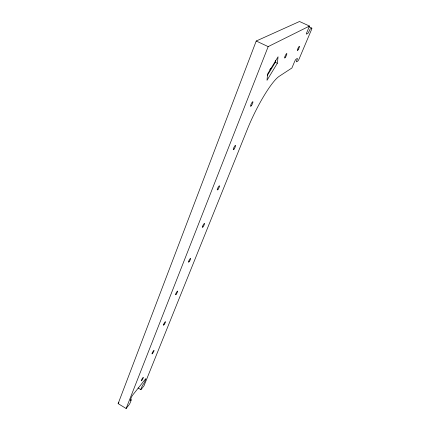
<?xml version="1.0" encoding="UTF-8"?>
<svg xmlns="http://www.w3.org/2000/svg" width="430" height="430" viewBox="0 0 430 430"><rect width="100%" height="100%" fill="white"/><g stroke="black" fill="none" stroke-linecap="round" stroke-linejoin="round"><path stroke-width="0.64" d="M267.396 75.352L275.324 62.334L275.528 60.383M277.334 63.285L278.06 56.803L267.551 74.057L267.008 80.286L277.334 63.285L275.324 62.334M118.137 403.63L256.226 41.011L299.522 21.5L309.498 26.063L306.891 32.282A2.376 0.398 -65.1 0 0 306.563 34.12L307.697 33.518A2.365 0.398 -65.1 0 0 309.154 31.1A2.354 0.392 -65.1 0 1 310.605 28.681L311.712 28.117A2.338 0.387 -65.1 0 1 311.368 29.944L299.215 58.7A2.252 0.371 -64.6 0 1 297.796 61.071L296.646 61.807A2.268 0.376 -64.6 0 1 296.92 60.152A2.279 0.382 -64.6 0 0 297.194 58.485L296.023 59.222A2.29 0.387 -64.6 0 0 294.571 61.641L291.906 67.994L279.226 76.293A45.8 8.267 -63.8 0 0 247.481 128.962L144.002 385.807L141.325 389.204A1.919 0.274 -59.6 0 1 140.959 389.059L141.964 386.554A1.919 0.279 -59.6 0 1 143.335 384.2A1.924 0.279 -59.7 0 0 144.7 381.851L145.722 379.325A1.93 0.279 -59.7 0 0 145.367 379.136L132.843 394.869A2.01 0.301 -59.4 0 0 131.408 397.325L130.392 399.9A2.01 0.296 -59.4 0 0 130.817 400.013A2.005 0.296 -59.3 0 1 131.236 400.12L130.236 402.663A2 0.296 -59.3 0 1 128.812 405.098L126.13 408.5L118.137 403.63L118.916 402.673M126.13 408.5L268.169 46.623L309.498 26.063M308.778 26.719L311.82 28.117M256.226 41.011L268.169 46.623M138.1 387.962L140.863 389.618M270.658 68.402A2.585 0.511 -64.8 0 1 270.346 68.945M270.045 69.402A2.585 0.511 -64.8 0 1 269.777 69.741M141.782 380.405A1.983 0.296 -59.6 0 0 143.34 377.481A1.983 0.296 -59.6 0 0 141.792 379.405A1.983 0.296 -59.6 0 0 141.782 380.405M189.141 261.693A2.188 0.398 -61.2 0 0 190.662 258.451A2.188 0.398 -61.2 0 0 188.883 260.757A2.188 0.398 -61.2 0 0 189.141 261.693M251.362 105.699A2.58 0.521 -64.2 0 0 252.926 101.781A2.58 0.521 -64.2 0 0 250.916 104.581A2.58 0.521 -64.2 0 0 251.362 105.699M285.547 57.104A2.494 0.457 -64.9 0 0 286.783 53.535A2.494 0.457 -64.9 0 0 284.837 56.744A2.494 0.457 -64.9 0 0 285.547 57.104M202.987 226.895A2.263 0.425 -61.8 0 0 204.589 223.476A2.263 0.425 -61.8 0 0 202.804 225.723A2.263 0.425 -61.8 0 0 202.987 226.895M152.72 353.218A2.026 0.317 -59.9 0 0 154.048 350.407A2.026 0.317 -59.9 0 0 152.301 352.831A2.026 0.317 -59.9 0 0 152.72 353.218M176.198 294.206A2.128 0.371 -60.7 0 0 177.654 291.121A2.128 0.371 -60.7 0 0 175.886 293.475A2.128 0.371 -60.7 0 0 176.198 294.206M234.119 149.017A2.451 0.489 -63.3 0 0 235.565 145.383A2.451 0.489 -63.3 0 0 233.581 148.216A2.451 0.489 -63.3 0 0 234.119 149.017M298.183 49.708A2.365 0.403 -64.9 0 0 299.404 46.316A2.365 0.403 -64.9 0 0 297.587 49.326A2.365 0.403 -64.9 0 0 298.183 49.708M218.134 189.173A2.349 0.457 -62.5 0 0 219.477 185.803A2.349 0.457 -62.5 0 0 217.516 188.646A2.349 0.457 -62.5 0 0 218.134 189.173M164.083 324.65A2.069 0.344 -60.3 0 0 165.475 321.71A2.069 0.344 -60.3 0 0 163.717 324.102A2.069 0.344 -60.3 0 0 164.083 324.65"/></g></svg>
